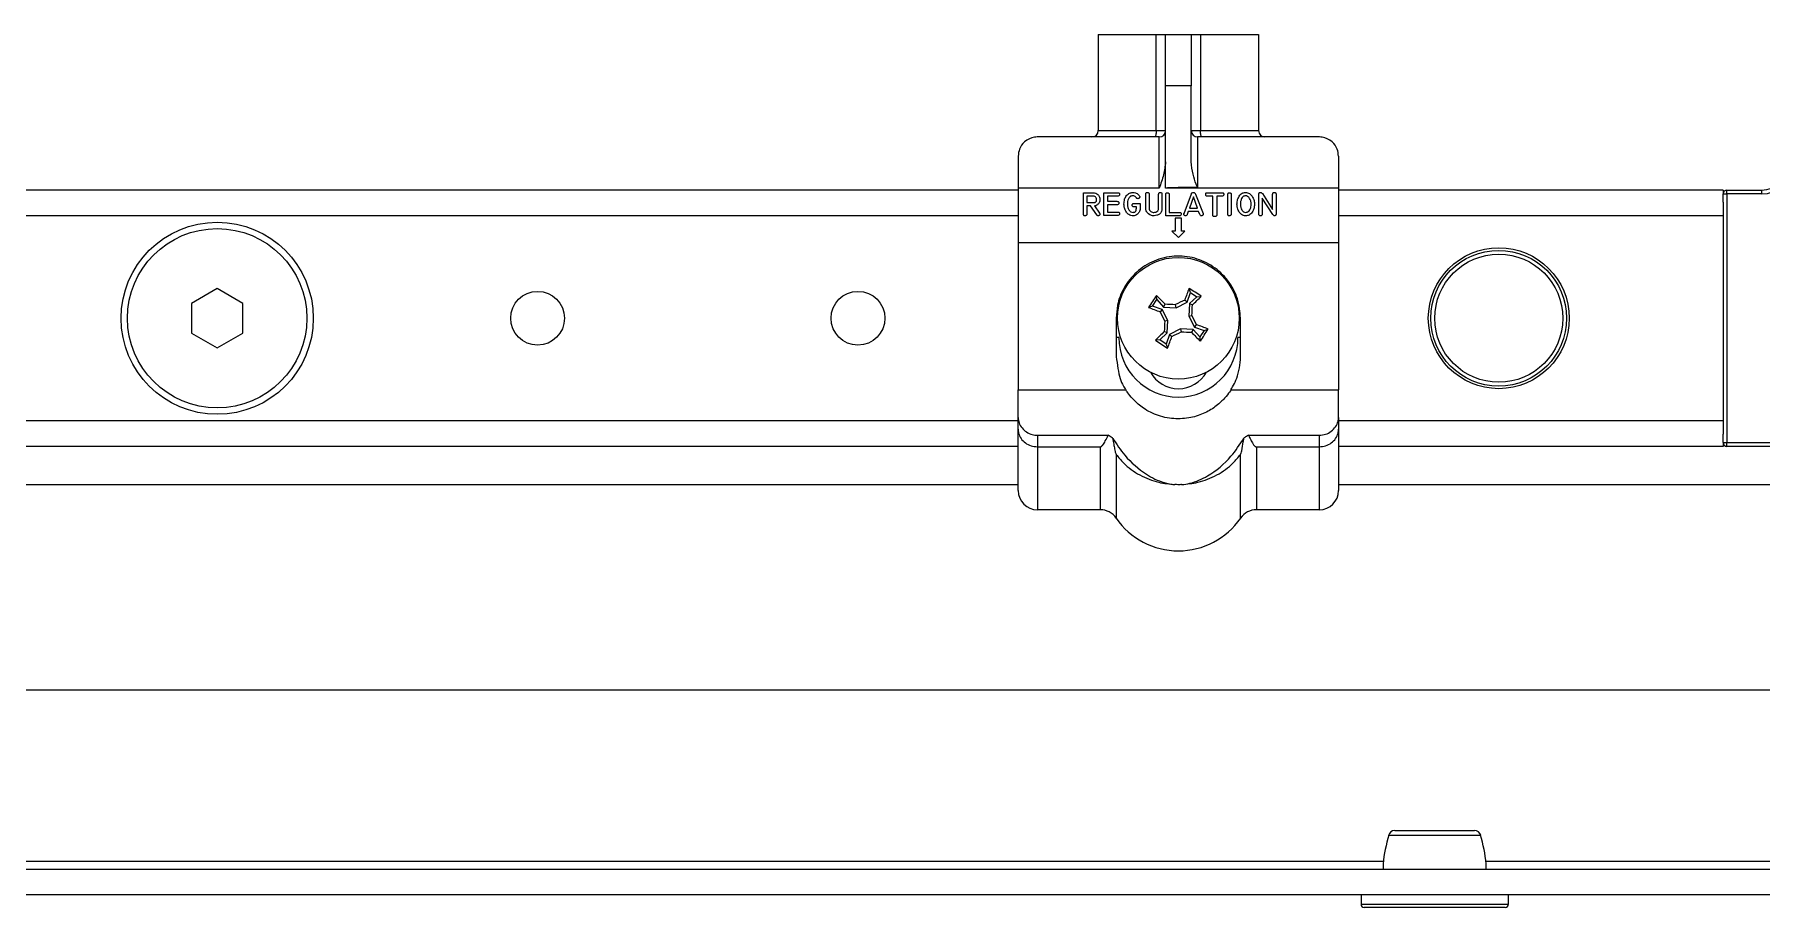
# Model space of a CAD drawing. Header units: millimetres. Extents: x -145 to 1282, y -1011 to 1043.
# Drawn here: x 939.1 to 1073.9, y -879.9 to -811.7 of the extents above; entities that cross this region are included whole.
import ezdxf

# ---------------------------------------------------------------- set-up
doc = ezdxf.new("R2010")
doc.units = ezdxf.units.MM

msp = doc.modelspace()

# ---------------------------------------------------------------- linework, layer by layer
at = {"color": 7, "linetype": 'Continuous', "lineweight": 25}
for p, q in [((1022.12, -811.7), (1022.12, -819.2)), ((1022.12, -811.7), (1026.64, -811.7)), ((1026.64, -811.7), (1027.37, -811.7)), ((1027.37, -811.7), (1029.37, -811.7)), ((1027.37, -815.7), (1027.37, -811.7)), ((1029.37, -811.7), (1029.37, -815.7)), ((1029.37, -811.7), (1030.09, -811.7)), ((1030.09, -811.7), (1034.62, -811.7)), ((1034.62, -811.7), (1034.62, -819.2)), ((1027.37, -821.64), (1027.37, -815.7)), ((1029.37, -821.64), (1029.37, -815.7)), ((1026.87, -819.7), (1017.37, -819.7)), ((1039.37, -819.7), (1029.87, -819.7)), ((1015.87, -821.2), (1015.87, -823.7)), ((1040.87, -821.2), (1040.87, -823.7)), ((1015.87, -823.85), (835.87, -823.85)), ((1015.87, -823.7), (1015.87, -827.95)), ((1020.96, -824.05), (1021.71, -824.05)), ((1020.96, -825.72), (1020.96, -824.05)), ((1021.72, -824.32), (1021.22, -824.32)), ((1021.22, -824.32), (1021.22, -824.82)), ((1022.56, -825.83), (1022.56, -824.05)), ((1022.56, -824.05), (1023.63, -824.05)), ((1023.63, -824.32), (1022.83, -824.32)), ((1022.83, -824.32), (1022.83, -824.72)), ((1025.82, -825.24), (1025.82, -824.16)), ((1026.09, -824.16), (1026.09, -825.24)), ((1026.83, -825.22), (1026.83, -824.16)), ((1027.09, -824.16), (1027.09, -825.23)), ((1027.38, -825.85), (1027.38, -824.19)), ((1027.65, -824.19), (1027.65, -825.59)), ((1028.81, -825.67), (1029.38, -824.14)), ((1029.54, -824.38), (1029.23, -825.25)), ((1029.86, -825.25), (1029.54, -824.38)), ((1029.7, -824.16), (1030.3, -825.68)), ((1030.63, -824.05), (1031.75, -824.05)), ((1031.05, -824.32), (1030.63, -824.32)), ((1031.05, -825.78), (1031.05, -824.32)), ((1031.75, -824.32), (1031.36, -824.32)), ((1031.36, -824.32), (1031.36, -825.78)), ((1032.22, -825.72), (1032.22, -824.18)), ((1032.49, -824.18), (1032.49, -825.72)), ((1034.65, -825.72), (1034.65, -824.16)), ((1035.75, -825.74), (1034.91, -824.48)), ((1034.91, -824.48), (1034.91, -825.71)), ((1034.92, -824.11), (1035.72, -825.35)), ((1035.72, -825.35), (1035.72, -824.16)), ((1035.99, -824.16), (1035.99, -825.72)), ((1040.87, -823.7), (1040.87, -827.95)), ((1070.87, -823.85), (1040.87, -823.85)), ((1070.87, -823.85), (1070.87, -824.15)), ((1070.87, -824.8), (1070.87, -824.15)), ((1071.17, -823.85), (1073.87, -823.85)), ((1021.22, -824.82), (1021.81, -824.82)), ((1021.51, -825.08), (1021.22, -825.08)), ((1021.22, -825.08), (1021.22, -825.72)), ((1022, -825.79), (1021.51, -825.08)), ((1021.82, -825.08), (1022.22, -825.65)), ((1023.63, -825.83), (1022.56, -825.83)), ((1022.83, -824.72), (1023.57, -824.72)), ((1023.57, -824.99), (1022.83, -824.99)), ((1022.83, -824.99), (1022.83, -825.56)), ((1022.83, -825.56), (1023.63, -825.56)), ((1024.9, -824.89), (1025.39, -824.89)), ((1025.1, -825.16), (1024.9, -825.16)), ((1025.39, -824.89), (1025.39, -825.19)), ((1028.45, -825.85), (1027.38, -825.85)), ((1027.65, -825.59), (1028.44, -825.59)), ((1029.14, -825.51), (1029.05, -825.76)), ((1029.95, -825.51), (1029.14, -825.51)), ((1029.23, -825.25), (1029.86, -825.25)), ((1030.05, -825.76), (1029.95, -825.51)), ((1070.87, -824.8), (1070.87, -825.85)), ((1070.87, -825.85), (1070.87, -841.85)), ((1027.87, -827.05), (1028.37, -827.55)), ((1028.12, -827.05), (1027.87, -827.05)), ((1028.62, -826.05), (1028.12, -826.05)), ((1028.12, -826.05), (1028.12, -827.05)), ((1028.37, -827.55), (1028.87, -827.05)), ((1028.62, -827.05), (1028.62, -826.05)), ((1028.87, -827.05), (1028.62, -827.05)), ((1015.87, -827.95), (1015.87, -839.45)), ((1040.87, -827.95), (1040.87, -839.45)), ((953.37, -831.54), (951.37, -832.7)), ((951.37, -832.7), (951.37, -835.01)), ((955.37, -832.7), (953.37, -831.54)), ((955.37, -835.01), (955.37, -832.7)), ((1026.35, -832.9), (1026.68, -832.39)), ((1026.68, -832.39), (1026.65, -832.07)), ((1026.68, -832.39), (1027.22, -832.98)), ((1028.19, -833.03), (1029.06, -832.59)), ((1029.06, -832.59), (1028.87, -832.43)), ((1029.06, -832.59), (1029.32, -831.83)), ((1029.24, -832.71), (1029.19, -833.68)), ((1029.32, -831.83), (1029.21, -831.53)), ((1029.82, -832.17), (1029.24, -832.71)), ((1029.24, -832.71), (1029.46, -832.81)), ((1029.32, -831.83), (1029.82, -832.17)), ((1029.82, -832.17), (1030.15, -832.14)), ((1023.52, -833.85), (1023.52, -836.85)), ((1026.35, -832.9), (1026.04, -833)), ((1027.1, -833.16), (1026.35, -832.9)), ((1027.1, -833.16), (1026.94, -833.34)), ((1027.54, -834.02), (1027.1, -833.16)), ((1027.22, -832.98), (1027.33, -832.75)), ((1027.22, -832.98), (1028.19, -833.03)), ((1027.54, -834.02), (1027.31, -834.07)), ((1027.49, -834.99), (1027.54, -834.02)), ((1028.19, -833.03), (1028.14, -832.79)), ((1029.19, -833.68), (1029.42, -833.63)), ((1029.19, -833.68), (1029.63, -834.54)), ((1033.22, -836.85), (1033.22, -833.85)), ((951.37, -835.01), (953.37, -836.16)), ((953.37, -836.16), (955.37, -835.01)), ((1023.72, -835.35), (1023.52, -835.35)), ((1026.91, -835.54), (1027.49, -834.99)), ((1027.49, -834.99), (1027.27, -834.89)), ((1027.67, -835.11), (1027.41, -835.87)), ((1028.54, -834.67), (1027.67, -835.11)), ((1027.67, -835.11), (1027.86, -835.27)), ((1028.54, -834.67), (1028.59, -834.91)), ((1029.51, -834.72), (1028.54, -834.67)), ((1029.51, -834.72), (1029.4, -834.95)), ((1030.05, -835.31), (1029.51, -834.72)), ((1029.63, -834.54), (1029.79, -834.36)), ((1029.63, -834.54), (1030.38, -834.8)), ((1030.38, -834.8), (1030.05, -835.31)), ((1030.05, -835.31), (1030.08, -835.63)), ((1030.38, -834.8), (1030.69, -834.7)), ((1033.22, -835.35), (1033.02, -835.35)), ((1026.91, -835.54), (1026.58, -835.56)), ((1027.41, -835.87), (1026.91, -835.54)), ((1027.41, -835.87), (1027.52, -836.17)), ((1015.87, -841.6), (1015.87, -839.45)), ((1015.87, -839.45), (1024.27, -839.45)), ((1032.46, -839.45), (1040.87, -839.45)), ((1040.87, -841.6), (1040.87, -839.45)), ((1015.87, -842.51), (1015.87, -841.6)), ((1040.87, -841.6), (1040.87, -842.51)), ((1070.87, -841.85), (1070.87, -842.9)), ((1015.87, -847.3), (1015.87, -842.51)), ((1017.37, -842.99), (1022.88, -842.99)), ((1033.85, -842.99), (1039.37, -842.99)), ((1040.87, -842.51), (1040.87, -847.3)), ((1070.87, -843.55), (1070.87, -842.9)), ((1015.87, -843.85), (835.87, -843.85)), ((1017.37, -843.88), (1022.28, -843.88)), ((1034.46, -843.88), (1039.37, -843.88)), ((1070.87, -843.85), (1040.87, -843.85)), ((1070.87, -843.55), (1070.87, -843.85)), ((1095.57, -843.85), (1071.17, -843.85)), ((1015.87, -846.85), (809.37, -846.85)), ((1097.37, -846.85), (1040.87, -846.85)), ((1022.28, -848.8), (1017.37, -848.8)), ((1039.37, -848.8), (1034.46, -848.8)), ((809.37, -862.85), (1097.37, -862.85)), ((758.67, -876.85), (1148.07, -876.85)), ((758.67, -878.85), (1148.07, -878.85)), ((1042.62, -878.85), (1042.62, -879.6)), ((1053.87, -879.85), (1042.87, -879.85)), ((1054.12, -879.6), (1054.12, -878.85))]:
    msp.add_line(p, q, dxfattribs=at)
at = {"color": 8, "linetype": 'Continuous', "lineweight": 18}
for p, q in [((1026.64, -819.2), (1026.64, -811.7)), ((1030.09, -811.7), (1030.09, -819.2)), ((1029.37, -815.7), (1027.37, -815.7)), ((1022.12, -819.2), (1026.64, -819.2)), ((1026.64, -819.2), (1027.37, -819.2)), ((1029.37, -819.2), (1030.09, -819.2)), ((1030.09, -819.2), (1034.62, -819.2)), ((1026.87, -823.7), (1026.87, -819.7)), ((1029.87, -819.7), (1029.87, -823.63)), ((1027.37, -823.7), (1027.37, -821.64)), ((1026.87, -823.7), (1015.87, -823.7)), ((1040.87, -823.7), (1027.37, -823.7)), ((1070.87, -824.15), (1071.17, -824.15)), ((1071.17, -824.15), (1071.17, -823.85)), ((1073.87, -824.15), (1071.17, -824.15)), ((1071.17, -824.15), (1071.17, -843.55)), ((1073.87, -823.85), (1073.87, -824.15)), ((1015.87, -825.85), (835.87, -825.85)), ((1070.87, -825.85), (1040.87, -825.85)), ((1040.87, -827.95), (1015.87, -827.95)), ((1015.87, -841.85), (835.87, -841.85)), ((1070.87, -841.85), (1040.87, -841.85)), ((1017.37, -842.99), (1017.37, -843.88)), ((1039.37, -843.88), (1039.37, -842.99)), ((1017.37, -843.88), (1017.37, -848.8)), ((1022.28, -848.8), (1022.28, -843.88)), ((1023.51, -844.48), (1023.51, -849.45)), ((1033.22, -849.45), (1033.22, -844.48)), ((1034.46, -843.88), (1034.46, -848.8)), ((1039.37, -848.8), (1039.37, -843.88)), ((1070.87, -843.55), (1071.17, -843.55)), ((1071.17, -843.55), (1095.57, -843.55)), ((1071.17, -843.85), (1071.17, -843.55)), ((1044.39, -876.25), (862.34, -876.25)), ((1147.77, -876.25), (1052.34, -876.25)), ((1042.62, -879.6), (1054.12, -879.6))]:
    msp.add_line(p, q, dxfattribs=at)
at = {"color": 8, "linetype": 'Continuous', "lineweight": 18, "flags": 128}
for points in [[(1026.64, -819.2), (1026.64, -819.3), (1026.63, -819.39), (1026.62, -819.48), (1026.6, -819.55), (1026.58, -819.62), (1026.56, -819.66), (1026.53, -819.69), (1026.5, -819.7)], [(1030.23, -819.7), (1030.2, -819.69), (1030.17, -819.66), (1030.15, -819.62), (1030.13, -819.55), (1030.11, -819.48), (1030.1, -819.39), (1030.09, -819.3), (1030.09, -819.2)]]:
    msp.add_lwpolyline(points, dxfattribs=at)
at = {"color": 7, "linetype": 'Continuous', "lineweight": 25}
for centre, radius in [((953.37, -833.85), 7.5), ((953.37, -833.85), 7), ((1053.37, -833.85), 5.5), ((1028.37, -833.85), 4.75), ((1053.37, -833.85), 5), ((978.37, -833.85), 2.1), ((1003.37, -833.85), 2.1)]:
    msp.add_circle(centre, radius, dxfattribs=at)
at = {"color": 8, "linetype": 'Continuous', "lineweight": 18}
msp.add_circle((1053.36, -833.85), 5.3, dxfattribs=at)
at = {"color": 7, "linetype": 'Continuous', "lineweight": 25}
for centre, radius, start, end in [((1021.62, -819.2), 0.5, 270, 0), ((1026.87, -819.2), 0.5, 270, 0), ((1029.87, -819.2), 0.5, 180, 270), ((1035.12, -819.2), 0.5, 180, 270), ((1073.87, -821.85), 2, 270, 0), ((1071.17, -824.15), 0.3, 90, 180), ((1089.09, -873.4), 74.88, 146.4919, 147.3486), ((977.69, -880.75), 69.05, 44.0348, 44.8347), ((1062.13, -900.33), 75.61, 116.0937, 116.7115), ((1093.67, -856.26), 69.05, 159.0058, 159.8057), ((988.81, -894.57), 74.88, 56.4919, 57.3486), ((981.47, -783.17), 69.05, 314.0348, 314.8347), ((1050.78, -768.54), 69.05, 249.0058, 249.8057), ((1094.85, -800.09), 75.61, 206.0937, 206.7115), ((1102.82, -837.86), 75.61, 177.129, 177.7468), ((1024.35, -908.31), 75.61, 87.129, 87.7468), ((953.91, -829.84), 75.61, 357.129, 357.7468), ((961.88, -867.61), 75.61, 26.0937, 26.7115), ((1028.37, -835.35), 4.65, 180, 0), ((1075.26, -884.53), 69.05, 134.0348, 134.8347), ((963.06, -811.44), 69.05, 339.0058, 339.8057), ((994.6, -767.37), 75.61, 296.0937, 296.7115), ((1032.38, -759.39), 75.61, 267.129, 267.7468), ((1079.04, -786.95), 69.05, 224.0348, 224.8347), ((1005.95, -899.16), 69.05, 69.0058, 69.8057), ((967.65, -794.3), 74.88, 326.4919, 327.3486), ((1067.92, -773.13), 74.88, 236.4919, 237.3486), ((1028.37, -836.85), 2.5, 209.1764, 330.8236), ((1071.17, -843.55), 0.3, 180, 270), ((1017.37, -847.3), 1.5, 180, 270), ((1039.37, -847.3), 1.5, 270, 0), ((1022.28, -850.3), 1.5, 34.5604, 90), ((1034.46, -850.3), 1.5, 90, 145.4396), ((1028.37, -846.11), 5.9, 214.5604, 325.4396), ((1045.25, -874.35), 0.5, 89.9982, 165.4001), ((1051.48, -874.35), 0.5, 15.316, 90.0228), ((1042.87, -879.6), 0.25, 180, 270), ((1053.87, -879.6), 0.25, 270, 0)]:
    msp.add_arc(centre, radius, start, end, dxfattribs=at)
at = {"color": 8, "linetype": 'Continuous', "lineweight": 18}
msp.add_arc((1073.87, -821.85), 2.3, 270, 0, dxfattribs=at)
at = {"color": 7, "linetype": 'Continuous', "lineweight": 25}
msp.add_ellipse((16456.55, -823.7), major_axis=(15429.18, 0), ratio=0.000259, start_param=3.123591, end_param=3.141593, dxfattribs=at)
for points, knots in [([(1017.37, -819.7), (1017.36, -819.7), (1017.29, -819.7), (1016.94, -819.73), (1016.41, -819.96), (1015.95, -820.54), (1015.89, -821.01), (1015.87, -821.2)], [0, 0, 0, 0, 0.003231, 0.101221, 0.514725, 0.80586, 1, 1, 1, 1]), ([(1040.87, -821.2), (1040.84, -821.01), (1040.78, -820.54), (1040.32, -819.96), (1039.79, -819.73), (1039.44, -819.7), (1039.37, -819.7), (1039.37, -819.7)], [0, 0, 0, 0, 0.19414, 0.485275, 0.898779, 0.996769, 1, 1, 1, 1]), ([(1027.37, -821.64), (1027.33, -821.98), (1027.25, -822.68), (1026.99, -823.35), (1026.87, -823.7), (1026.87, -823.7)], [0, 0, 0, 0, 0.475461, 0.994056, 1, 1, 1, 1]), ([(1029.87, -823.63), (1029.86, -823.63), (1029.86, -823.63), (1029.86, -823.62), (1029.84, -823.61), (1029.81, -823.52), (1029.69, -823.19), (1029.47, -822.56), (1029.4, -821.96), (1029.37, -821.64)], [0, 0, 0, 0, 0.00167, 0.003889, 0.009531, 0.034361, 0.132751, 0.526214, 1, 1, 1, 1]), ([(1021.71, -824.05), (1021.79, -824.06), (1021.93, -824.07), (1022.04, -824.15), (1022.09, -824.19)], [0, 0, 0, 0, 0.559747, 1, 1, 1, 1]), ([(1021.91, -824.38), (1021.88, -824.36), (1021.82, -824.32), (1021.75, -824.32), (1021.72, -824.32)], [0, 0, 0, 0, 0.559136, 1, 1, 1, 1]), ([(1021.99, -824.58), (1021.99, -824.54), (1021.98, -824.46), (1021.93, -824.41), (1021.91, -824.38)], [0, 0, 0, 0, 0.559692, 1, 1, 1, 1]), ([(1021.91, -824.77), (1021.93, -824.76), (1021.96, -824.73), (1021.98, -824.66), (1021.99, -824.61), (1021.99, -824.58)], [0, 0, 0, 0, 0.279917, 0.56006, 1, 1, 1, 1]), ([(1022.25, -824.58), (1022.24, -824.67), (1022.23, -824.83), (1022.11, -824.94), (1022.05, -824.99)], [0, 0, 0, 0, 0.5594568, 1, 1, 1, 1]), ([(1022.09, -824.19), (1022.14, -824.25), (1022.24, -824.37), (1022.25, -824.51), (1022.25, -824.58)], [0, 0, 0, 0, 0.5589475, 1, 1, 1, 1]), ([(1023.63, -824.05), (1023.65, -824.05), (1023.69, -824.06), (1023.75, -824.08), (1023.78, -824.13), (1023.78, -824.17), (1023.78, -824.18)], [0, 0, 0, 0, 0.2808719, 0.5597012, 0.7793822, 1, 1, 1, 1]), ([(1023.78, -824.18), (1023.78, -824.21), (1023.77, -824.25), (1023.72, -824.31), (1023.66, -824.31), (1023.63, -824.32)], [0, 0, 0, 0, 0.281053, 0.559663, 1, 1, 1, 1]), ([(1024.12, -824.95), (1024.13, -824.82), (1024.14, -824.58), (1024.26, -824.37), (1024.32, -824.28)], [0, 0, 0, 0, 0.56034, 1, 1, 1, 1]), ([(1024.32, -824.28), (1024.4, -824.2), (1024.53, -824.06), (1024.72, -824.04), (1024.81, -824.03)], [0, 0, 0, 0, 0.559217, 1, 1, 1, 1]), ([(1024.8, -824.29), (1024.76, -824.3), (1024.69, -824.3), (1024.57, -824.38), (1024.41, -824.59), (1024.4, -824.81), (1024.39, -824.95)], [0, 0, 0, 0, 0.125332, 0.250695, 0.500738, 1, 1, 1, 1]), ([(1024.99, -824.34), (1024.96, -824.32), (1024.9, -824.29), (1024.83, -824.29), (1024.8, -824.29)], [0, 0, 0, 0, 0.558634, 1, 1, 1, 1]), ([(1024.81, -824.03), (1024.88, -824.03), (1025, -824.03), (1025.11, -824.09), (1025.16, -824.12)], [0, 0, 0, 0, 0.560514, 1, 1, 1, 1]), ([(1025.09, -824.45), (1025.08, -824.43), (1025.05, -824.39), (1025.01, -824.35), (1024.99, -824.34)], [0, 0, 0, 0, 0.560467, 1, 1, 1, 1]), ([(1025.2, -824.52), (1025.18, -824.51), (1025.13, -824.5), (1025.11, -824.47), (1025.09, -824.45)], [0, 0, 0, 0, 0.558039, 1, 1, 1, 1]), ([(1025.16, -824.12), (1025.2, -824.15), (1025.26, -824.2), (1025.31, -824.28), (1025.33, -824.31)], [0, 0, 0, 0, 0.559542, 1, 1, 1, 1]), ([(1025.36, -824.39), (1025.35, -824.41), (1025.34, -824.45), (1025.3, -824.49), (1025.25, -824.51), (1025.22, -824.51), (1025.2, -824.52)], [0, 0, 0, 0, 0.277709, 0.558209, 0.77892, 1, 1, 1, 1]), ([(1025.33, -824.31), (1025.34, -824.32), (1025.35, -824.35), (1025.36, -824.38), (1025.36, -824.39)], [0, 0, 0, 0, 0.560691, 1, 1, 1, 1]), ([(1025.82, -824.16), (1025.83, -824.14), (1025.83, -824.11), (1025.85, -824.06), (1025.9, -824.03), (1025.93, -824.03), (1025.94, -824.03)], [0, 0, 0, 0, 0.280849, 0.55949, 0.779158, 1, 1, 1, 1]), ([(1025.94, -824.03), (1025.97, -824.03), (1026.01, -824.03), (1026.06, -824.06), (1026.09, -824.11), (1026.09, -824.15), (1026.09, -824.16)], [0, 0, 0, 0, 0.28091, 0.559174, 0.779166, 1, 1, 1, 1]), ([(1026.83, -824.16), (1026.83, -824.14), (1026.83, -824.1), (1026.86, -824.05), (1026.91, -824.03), (1026.94, -824.03), (1026.95, -824.03)], [0, 0, 0, 0, 0.2809, 0.559498, 0.779148, 1, 1, 1, 1]), ([(1026.95, -824.03), (1026.97, -824.03), (1027.01, -824.03), (1027.07, -824.06), (1027.09, -824.11), (1027.09, -824.15), (1027.09, -824.16)], [0, 0, 0, 0, 0.2808885, 0.5590229, 0.7791551, 1, 1, 1, 1]), ([(1027.38, -824.19), (1027.38, -824.17), (1027.38, -824.13), (1027.41, -824.08), (1027.46, -824.05), (1027.49, -824.05), (1027.5, -824.05)], [0, 0, 0, 0, 0.280912, 0.559405, 0.779108, 1, 1, 1, 1]), ([(1027.5, -824.05), (1027.52, -824.05), (1027.57, -824.06), (1027.62, -824.09), (1027.64, -824.14), (1027.65, -824.17), (1027.65, -824.19)], [0, 0, 0, 0, 0.280813, 0.559099, 0.77917, 1, 1, 1, 1]), ([(1029.38, -824.14), (1029.39, -824.12), (1029.4, -824.09), (1029.45, -824.04), (1029.5, -824.03), (1029.53, -824.03)], [0, 0, 0, 0, 0.281465, 0.561772, 1, 1, 1, 1]), ([(1029.53, -824.03), (1029.55, -824.03), (1029.59, -824.03), (1029.67, -824.07), (1029.69, -824.13), (1029.7, -824.16)], [0, 0, 0, 0, 0.2812256, 0.5615217, 1, 1, 1, 1]), ([(1030.5, -824.18), (1030.5, -824.16), (1030.5, -824.12), (1030.54, -824.07), (1030.59, -824.05), (1030.62, -824.05), (1030.63, -824.05)], [0, 0, 0, 0, 0.2807125, 0.5587014, 0.7790455, 1, 1, 1, 1]), ([(1030.63, -824.32), (1030.61, -824.32), (1030.57, -824.31), (1030.52, -824.28), (1030.5, -824.23), (1030.5, -824.2), (1030.5, -824.18)], [0, 0, 0, 0, 0.28076, 0.558821, 0.778915, 1, 1, 1, 1]), ([(1031.75, -824.05), (1031.77, -824.05), (1031.82, -824.06), (1031.88, -824.08), (1031.91, -824.13), (1031.91, -824.17), (1031.91, -824.18)], [0, 0, 0, 0, 0.280951, 0.559967, 0.779431, 1, 1, 1, 1]), ([(1031.91, -824.18), (1031.91, -824.21), (1031.91, -824.25), (1031.85, -824.31), (1031.79, -824.31), (1031.75, -824.32)], [0, 0, 0, 0, 0.281019, 0.559679, 1, 1, 1, 1]), ([(1032.22, -824.18), (1032.23, -824.16), (1032.23, -824.13), (1032.25, -824.08), (1032.3, -824.05), (1032.33, -824.05), (1032.34, -824.05)], [0, 0, 0, 0, 0.280828, 0.559417, 0.779393, 1, 1, 1, 1]), ([(1032.34, -824.05), (1032.37, -824.05), (1032.41, -824.06), (1032.46, -824.09), (1032.49, -824.13), (1032.49, -824.17), (1032.49, -824.18)], [0, 0, 0, 0, 0.2807653, 0.5591779, 0.7791749, 1, 1, 1, 1]), ([(1032.94, -824.95), (1032.95, -824.82), (1032.96, -824.6), (1033.07, -824.41), (1033.11, -824.32)], [0, 0, 0, 0, 0.559914, 1, 1, 1, 1]), ([(1033.11, -824.32), (1033.18, -824.23), (1033.3, -824.07), (1033.5, -824.04), (1033.59, -824.03)], [0, 0, 0, 0, 0.560137, 1, 1, 1, 1]), ([(1033.3, -824.5), (1033.27, -824.58), (1033.21, -824.72), (1033.21, -824.88), (1033.21, -824.95)], [0, 0, 0, 0, 0.5590754, 1, 1, 1, 1]), ([(1033.59, -824.29), (1033.56, -824.3), (1033.49, -824.3), (1033.38, -824.37), (1033.33, -824.45), (1033.3, -824.5)], [0, 0, 0, 0, 0.279832, 0.559843, 1, 1, 1, 1]), ([(1033.59, -824.03), (1033.65, -824.03), (1033.77, -824.04), (1033.97, -824.13), (1034.06, -824.25), (1034.12, -824.32)], [0, 0, 0, 0, 0.280496, 0.560765, 1, 1, 1, 1]), ([(1033.93, -824.5), (1033.88, -824.43), (1033.8, -824.32), (1033.65, -824.3), (1033.59, -824.29)], [0, 0, 0, 0, 0.5595959, 1, 1, 1, 1]), ([(1034.05, -824.95), (1034.04, -824.86), (1034.03, -824.7), (1033.96, -824.56), (1033.93, -824.5)], [0, 0, 0, 0, 0.5600457, 1, 1, 1, 1]), ([(1034.12, -824.32), (1034.18, -824.43), (1034.29, -824.63), (1034.3, -824.85), (1034.31, -824.95)], [0, 0, 0, 0, 0.559312, 1, 1, 1, 1]), ([(1034.65, -824.16), (1034.65, -824.14), (1034.65, -824.1), (1034.68, -824.05), (1034.72, -824.03), (1034.75, -824.03), (1034.76, -824.03)], [0, 0, 0, 0, 0.280941, 0.559114, 0.779089, 1, 1, 1, 1]), ([(1034.76, -824.03), (1034.78, -824.03), (1034.81, -824.03), (1034.87, -824.06), (1034.9, -824.09), (1034.92, -824.11)], [0, 0, 0, 0, 0.280638, 0.560877, 1, 1, 1, 1]), ([(1035.72, -824.16), (1035.73, -824.14), (1035.73, -824.11), (1035.75, -824.06), (1035.8, -824.03), (1035.83, -824.03), (1035.84, -824.03)], [0, 0, 0, 0, 0.280888, 0.559482, 0.77927, 1, 1, 1, 1]), ([(1035.84, -824.03), (1035.87, -824.03), (1035.91, -824.03), (1035.96, -824.06), (1035.99, -824.11), (1035.99, -824.15), (1035.99, -824.16)], [0, 0, 0, 0, 0.280836, 0.55925, 0.779182, 1, 1, 1, 1]), ([(1021.08, -825.85), (1021.06, -825.85), (1021.02, -825.85), (1020.98, -825.81), (1020.96, -825.76), (1020.96, -825.73), (1020.96, -825.72)], [0, 0, 0, 0, 0.2804367, 0.5582807, 0.7788987, 1, 1, 1, 1]), ([(1021.22, -825.72), (1021.22, -825.74), (1021.22, -825.78), (1021.18, -825.83), (1021.13, -825.85), (1021.09, -825.85), (1021.08, -825.85)], [0, 0, 0, 0, 0.2804979, 0.5583245, 0.7788676, 1, 1, 1, 1]), ([(1021.81, -824.82), (1021.83, -824.82), (1021.87, -824.81), (1021.9, -824.78), (1021.91, -824.77)], [0, 0, 0, 0, 0.5581742, 1, 1, 1, 1]), ([(1022.05, -824.99), (1022.01, -825.02), (1021.94, -825.07), (1021.85, -825.08), (1021.82, -825.08)], [0, 0, 0, 0, 0.56031, 1, 1, 1, 1]), ([(1022.1, -825.85), (1022.09, -825.85), (1022.07, -825.85), (1022.03, -825.83), (1022.01, -825.81), (1022, -825.79)], [0, 0, 0, 0, 0.28022, 0.561305, 1, 1, 1, 1]), ([(1022.25, -825.72), (1022.25, -825.74), (1022.24, -825.78), (1022.2, -825.82), (1022.15, -825.85), (1022.12, -825.85), (1022.1, -825.85)], [0, 0, 0, 0, 0.278138, 0.558544, 0.779161, 1, 1, 1, 1]), ([(1022.22, -825.65), (1022.23, -825.66), (1022.25, -825.68), (1022.25, -825.71), (1022.25, -825.72)], [0, 0, 0, 0, 0.561079, 1, 1, 1, 1]), ([(1023.57, -824.72), (1023.6, -824.72), (1023.64, -824.73), (1023.7, -824.75), (1023.73, -824.8), (1023.73, -824.84), (1023.73, -824.86)], [0, 0, 0, 0, 0.280945, 0.559897, 0.779525, 1, 1, 1, 1]), ([(1023.73, -824.86), (1023.73, -824.88), (1023.72, -824.92), (1023.67, -824.98), (1023.61, -824.99), (1023.57, -824.99)], [0, 0, 0, 0, 0.281099, 0.559768, 1, 1, 1, 1]), ([(1023.63, -825.56), (1023.65, -825.56), (1023.69, -825.57), (1023.75, -825.59), (1023.78, -825.64), (1023.78, -825.68), (1023.78, -825.69)], [0, 0, 0, 0, 0.280912, 0.559714, 0.779499, 1, 1, 1, 1]), ([(1023.78, -825.69), (1023.78, -825.72), (1023.78, -825.76), (1023.72, -825.82), (1023.66, -825.82), (1023.63, -825.83)], [0, 0, 0, 0, 0.2812138, 0.5599009, 1, 1, 1, 1]), ([(1024.31, -825.56), (1024.25, -825.45), (1024.14, -825.27), (1024.13, -825.05), (1024.12, -824.95)], [0, 0, 0, 0, 0.559347, 1, 1, 1, 1]), ([(1024.84, -825.85), (1024.78, -825.85), (1024.66, -825.84), (1024.47, -825.75), (1024.37, -825.63), (1024.31, -825.56)], [0, 0, 0, 0, 0.280314, 0.560507, 1, 1, 1, 1]), ([(1024.39, -824.95), (1024.39, -825.04), (1024.4, -825.19), (1024.47, -825.32), (1024.5, -825.38)], [0, 0, 0, 0, 0.5599802, 1, 1, 1, 1]), ([(1024.5, -825.38), (1024.55, -825.44), (1024.64, -825.55), (1024.77, -825.58), (1024.83, -825.59)], [0, 0, 0, 0, 0.560858, 1, 1, 1, 1]), ([(1024.77, -825.02), (1024.77, -825), (1024.77, -824.96), (1024.8, -824.91), (1024.85, -824.89), (1024.88, -824.89), (1024.9, -824.89)], [0, 0, 0, 0, 0.280637, 0.55889, 0.779144, 1, 1, 1, 1]), ([(1024.9, -825.16), (1024.88, -825.15), (1024.84, -825.15), (1024.79, -825.12), (1024.77, -825.07), (1024.77, -825.04), (1024.77, -825.02)], [0, 0, 0, 0, 0.280664, 0.558735, 0.779002, 1, 1, 1, 1]), ([(1024.83, -825.59), (1024.86, -825.58), (1024.92, -825.58), (1025.02, -825.53), (1025.05, -825.46), (1025.07, -825.42)], [0, 0, 0, 0, 0.281265, 0.561609, 1, 1, 1, 1]), ([(1025.18, -825.73), (1025.13, -825.77), (1025.02, -825.84), (1024.9, -825.85), (1024.84, -825.85)], [0, 0, 0, 0, 0.558998, 1, 1, 1, 1]), ([(1025.07, -825.42), (1025.08, -825.37), (1025.1, -825.28), (1025.1, -825.19), (1025.1, -825.16)], [0, 0, 0, 0, 0.559597, 1, 1, 1, 1]), ([(1025.39, -825.19), (1025.39, -825.3), (1025.37, -825.51), (1025.24, -825.66), (1025.18, -825.73)], [0, 0, 0, 0, 0.560493, 1, 1, 1, 1]), ([(1026.04, -825.71), (1025.97, -825.64), (1025.84, -825.51), (1025.83, -825.32), (1025.82, -825.24)], [0, 0, 0, 0, 0.558332, 1, 1, 1, 1]), ([(1026.48, -825.85), (1026.39, -825.85), (1026.23, -825.84), (1026.1, -825.75), (1026.04, -825.71)], [0, 0, 0, 0, 0.5592502, 1, 1, 1, 1]), ([(1026.09, -825.24), (1026.09, -825.3), (1026.1, -825.4), (1026.17, -825.48), (1026.21, -825.51)], [0, 0, 0, 0, 0.560313, 1, 1, 1, 1]), ([(1026.21, -825.51), (1026.25, -825.54), (1026.33, -825.59), (1026.42, -825.59), (1026.46, -825.59)], [0, 0, 0, 0, 0.559441, 1, 1, 1, 1]), ([(1026.46, -825.59), (1026.52, -825.58), (1026.62, -825.57), (1026.76, -825.48), (1026.82, -825.35), (1026.83, -825.27), (1026.83, -825.22)], [0, 0, 0, 0, 0.280935, 0.559487, 0.779245, 1, 1, 1, 1]), ([(1027.09, -825.23), (1027.09, -825.32), (1027.08, -825.5), (1026.92, -825.72), (1026.7, -825.82), (1026.55, -825.84), (1026.48, -825.85)], [0, 0, 0, 0, 0.280416, 0.558636, 0.778958, 1, 1, 1, 1]), ([(1028.44, -825.59), (1028.47, -825.59), (1028.51, -825.59), (1028.57, -825.62), (1028.59, -825.67), (1028.6, -825.7), (1028.6, -825.72)], [0, 0, 0, 0, 0.2808549, 0.5597179, 0.7795181, 1, 1, 1, 1]), ([(1028.6, -825.72), (1028.6, -825.74), (1028.59, -825.78), (1028.54, -825.84), (1028.48, -825.85), (1028.45, -825.85)], [0, 0, 0, 0, 0.281266, 0.560078, 1, 1, 1, 1]), ([(1028.8, -825.73), (1028.8, -825.72), (1028.8, -825.7), (1028.8, -825.68), (1028.81, -825.67)], [0, 0, 0, 0, 0.559504, 1, 1, 1, 1]), ([(1028.92, -825.85), (1028.9, -825.85), (1028.87, -825.84), (1028.82, -825.81), (1028.8, -825.77), (1028.8, -825.74), (1028.8, -825.73)], [0, 0, 0, 0, 0.279579, 0.559194, 0.779582, 1, 1, 1, 1]), ([(1029.05, -825.76), (1029.05, -825.78), (1029.03, -825.81), (1028.99, -825.84), (1028.95, -825.85), (1028.92, -825.85)], [0, 0, 0, 0, 0.28077, 0.560807, 1, 1, 1, 1]), ([(1030.16, -825.85), (1030.15, -825.85), (1030.12, -825.85), (1030.07, -825.81), (1030.06, -825.78), (1030.05, -825.76)], [0, 0, 0, 0, 0.280695, 0.560335, 1, 1, 1, 1]), ([(1030.31, -825.73), (1030.3, -825.75), (1030.3, -825.79), (1030.25, -825.82), (1030.21, -825.85), (1030.18, -825.85), (1030.16, -825.85)], [0, 0, 0, 0, 0.278517, 0.558613, 0.779333, 1, 1, 1, 1]), ([(1030.3, -825.68), (1030.3, -825.68), (1030.3, -825.7), (1030.31, -825.72), (1030.31, -825.73)], [0, 0, 0, 0, 0.5600811, 1, 1, 1, 1]), ([(1031.19, -825.92), (1031.17, -825.92), (1031.13, -825.92), (1031.08, -825.89), (1031.05, -825.83), (1031.05, -825.8), (1031.05, -825.78)], [0, 0, 0, 0, 0.280822, 0.559059, 0.779094, 1, 1, 1, 1]), ([(1031.36, -825.78), (1031.36, -825.81), (1031.36, -825.85), (1031.29, -825.92), (1031.23, -825.92), (1031.19, -825.92)], [0, 0, 0, 0, 0.280801, 0.559621, 1, 1, 1, 1]), ([(1032.34, -825.85), (1032.32, -825.85), (1032.29, -825.85), (1032.24, -825.81), (1032.23, -825.76), (1032.23, -825.73), (1032.22, -825.72)], [0, 0, 0, 0, 0.280437, 0.558281, 0.778899, 1, 1, 1, 1]), ([(1032.49, -825.72), (1032.49, -825.74), (1032.48, -825.78), (1032.45, -825.83), (1032.39, -825.85), (1032.36, -825.85), (1032.34, -825.85)], [0, 0, 0, 0, 0.280518, 0.5583, 0.778735, 1, 1, 1, 1]), ([(1033.12, -825.57), (1033.06, -825.46), (1032.96, -825.27), (1032.95, -825.05), (1032.94, -824.95)], [0, 0, 0, 0, 0.559149, 1, 1, 1, 1]), ([(1033.62, -825.85), (1033.56, -825.85), (1033.45, -825.84), (1033.27, -825.75), (1033.18, -825.64), (1033.12, -825.57)], [0, 0, 0, 0, 0.280367, 0.560574, 1, 1, 1, 1]), ([(1033.21, -824.95), (1033.21, -825.04), (1033.22, -825.19), (1033.28, -825.33), (1033.31, -825.39)], [0, 0, 0, 0, 0.560273, 1, 1, 1, 1]), ([(1033.31, -825.39), (1033.36, -825.45), (1033.43, -825.56), (1033.56, -825.58), (1033.62, -825.59)], [0, 0, 0, 0, 0.560567, 1, 1, 1, 1]), ([(1033.62, -825.59), (1033.66, -825.58), (1033.73, -825.58), (1033.85, -825.52), (1033.91, -825.44), (1033.94, -825.39)], [0, 0, 0, 0, 0.280435, 0.560605, 1, 1, 1, 1]), ([(1034.13, -825.57), (1034.06, -825.66), (1033.92, -825.82), (1033.71, -825.84), (1033.62, -825.85)], [0, 0, 0, 0, 0.559137, 1, 1, 1, 1]), ([(1033.94, -825.39), (1033.98, -825.31), (1034.04, -825.17), (1034.04, -825.02), (1034.05, -824.95)], [0, 0, 0, 0, 0.559133, 1, 1, 1, 1]), ([(1034.31, -824.95), (1034.3, -825.07), (1034.29, -825.29), (1034.18, -825.48), (1034.13, -825.57)], [0, 0, 0, 0, 0.5598653, 1, 1, 1, 1]), ([(1034.77, -825.85), (1034.75, -825.85), (1034.71, -825.85), (1034.65, -825.8), (1034.65, -825.75), (1034.65, -825.72)], [0, 0, 0, 0, 0.281503, 0.560294, 1, 1, 1, 1]), ([(1034.91, -825.71), (1034.91, -825.73), (1034.91, -825.78), (1034.87, -825.83), (1034.82, -825.85), (1034.78, -825.85), (1034.77, -825.85)], [0, 0, 0, 0, 0.280569, 0.558477, 0.77887, 1, 1, 1, 1]), ([(1035.87, -825.85), (1035.85, -825.85), (1035.82, -825.84), (1035.78, -825.8), (1035.76, -825.76), (1035.75, -825.74)], [0, 0, 0, 0, 0.278585, 0.558866, 1, 1, 1, 1]), ([(1035.99, -825.72), (1035.99, -825.74), (1035.99, -825.78), (1035.96, -825.82), (1035.91, -825.85), (1035.88, -825.85), (1035.87, -825.85)], [0, 0, 0, 0, 0.280953, 0.559391, 0.779073, 1, 1, 1, 1]), ([(1033.22, -833.85), (1033.17, -833.35), (1033.09, -832.34), (1032.31, -830.87), (1031.12, -829.76), (1029.66, -829.08), (1028.04, -828.92), (1026.44, -829.3), (1025.06, -830.18), (1024.07, -831.43), (1023.58, -832.72), (1023.54, -833.51), (1023.52, -833.85)], [0, 0, 0, 0, 0.108524, 0.217459, 0.318088, 0.417791, 0.519828, 0.622975, 0.725929, 0.827131, 0.926323, 1, 1, 1, 1]), ([(1023.52, -836.85), (1023.6, -837.47), (1023.77, -838.75), (1024.24, -839.39), (1024.26, -839.44), (1024.27, -839.45)], [0, 0, 0, 0, 0.417668, 0.852903, 1, 1, 1, 1]), ([(1032.46, -839.45), (1032.51, -839.37), (1032.62, -839.21), (1033.14, -838.13), (1033.2, -837.15), (1033.22, -836.85)], [0, 0, 0, 0, 0.378823, 0.812228, 1, 1, 1, 1]), ([(1032.46, -839.45), (1032.44, -839.49), (1032.4, -839.55), (1032.03, -840.06), (1031.38, -840.69), (1030.46, -841.28), (1029.31, -841.66), (1027.98, -841.75), (1026.63, -841.45), (1025.51, -840.83), (1024.78, -840.14), (1024.39, -839.64), (1024.28, -839.46), (1024.27, -839.45), (1024.27, -839.45)], [0, 0, 0, 0, 0.088505, 0.177138, 0.262858, 0.344694, 0.430485, 0.525193, 0.625645, 0.723911, 0.812494, 0.894483, 0.978997, 1, 1, 1, 1]), ([(1015.87, -841.6), (1015.88, -841.74), (1015.91, -842.02), (1016.15, -842.43), (1016.51, -842.75), (1016.93, -842.95), (1017.23, -842.98), (1017.37, -842.99)], [0, 0, 0, 0, 0.205683, 0.411346, 0.618649, 0.832339, 1, 1, 1, 1]), ([(1039.37, -842.99), (1039.53, -842.97), (1039.87, -842.94), (1040.32, -842.69), (1040.65, -842.33), (1040.84, -841.94), (1040.86, -841.7), (1040.87, -841.6)], [0, 0, 0, 0, 0.2129, 0.425707, 0.640613, 0.853382, 1, 1, 1, 1]), ([(1015.87, -842.51), (1015.87, -842.52), (1015.87, -842.62), (1015.9, -842.88), (1016.07, -843.25), (1016.41, -843.6), (1016.86, -843.84), (1017.2, -843.87), (1017.37, -843.88)], [0, 0, 0, 0, 0.017854, 0.141405, 0.356083, 0.570731, 0.785365, 1, 1, 1, 1]), ([(1022.28, -843.88), (1022.28, -843.88), (1022.3, -843.88), (1022.33, -843.87), (1022.39, -843.84), (1022.53, -843.69), (1022.69, -843.4), (1022.81, -843.13), (1022.88, -842.99)], [0, 0, 0, 0, 0.008383, 0.019125, 0.04457, 0.140638, 0.521171, 1, 1, 1, 1]), ([(1023.25, -843.22), (1023.23, -843.21), (1023.12, -843.11), (1022.99, -843.04), (1022.88, -842.99)], [0, 0, 0, 0, 0.161974, 1, 1, 1, 1]), ([(1023.25, -843.22), (1023.27, -843.38), (1023.32, -843.65), (1023.38, -844), (1023.42, -844.24), (1023.48, -844.4), (1023.51, -844.48)], [0, 0, 0, 0, 0.383006, 0.690448, 0.847653, 1, 1, 1, 1]), ([(1023.25, -843.22), (1023.55, -843.68), (1024.27, -844.78), (1025.65, -845.96), (1027.01, -846.67), (1027.81, -846.79), (1028.1, -846.84)], [0, 0, 0, 0, 0.255351, 0.615516, 0.86211, 1, 1, 1, 1]), ([(1028.62, -846.84), (1028.84, -846.81), (1029.56, -846.71), (1030.93, -846.07), (1032.39, -844.88), (1033.16, -843.71), (1033.48, -843.22)], [0, 0, 0, 0, 0.1016514, 0.3451277, 0.7290479, 1, 1, 1, 1]), ([(1033.22, -844.48), (1033.22, -844.48), (1033.23, -844.47), (1033.23, -844.46), (1033.25, -844.43), (1033.28, -844.33), (1033.35, -844.01), (1033.41, -843.64), (1033.46, -843.31), (1033.48, -843.22)], [0, 0, 0, 0, 0.003748, 0.008698, 0.018275, 0.054741, 0.199177, 0.774578, 1, 1, 1, 1]), ([(1033.85, -842.99), (1033.74, -843.04), (1033.61, -843.11), (1033.5, -843.2), (1033.48, -843.22)], [0, 0, 0, 0, 0.789403, 1, 1, 1, 1]), ([(1033.85, -842.99), (1033.87, -843.05), (1033.94, -843.19), (1034.04, -843.38), (1034.13, -843.56), (1034.2, -843.67), (1034.26, -843.75), (1034.3, -843.8), (1034.33, -843.83), (1034.37, -843.85), (1034.39, -843.87), (1034.42, -843.88), (1034.44, -843.88), (1034.45, -843.88), (1034.46, -843.88)], [0, 0, 0, 0, 0.193858, 0.459768, 0.637307, 0.756, 0.835565, 0.889145, 0.925488, 0.950425, 0.97632, 0.986721, 0.99531, 1, 1, 1, 1]), ([(1039.37, -843.88), (1039.53, -843.87), (1039.87, -843.84), (1040.32, -843.6), (1040.66, -843.25), (1040.83, -842.88), (1040.86, -842.62), (1040.86, -842.52), (1040.87, -842.51)], [0, 0, 0, 0, 0.214635, 0.429269, 0.643917, 0.858595, 0.982146, 1, 1, 1, 1]), ([(1023.51, -844.48), (1023.7, -844.71), (1024.21, -845.34), (1025.32, -846.13), (1026.72, -846.7), (1027.67, -846.79), (1028.1, -846.84)], [0, 0, 0, 0, 0.169618, 0.470039, 0.762685, 1, 1, 1, 1]), ([(1028.62, -846.84), (1029.05, -846.79), (1030.01, -846.7), (1031.41, -846.13), (1032.52, -845.34), (1033.03, -844.71), (1033.22, -844.48)], [0, 0, 0, 0, 0.237351, 0.529954, 0.830331, 1, 1, 1, 1]), ([(1028.62, -846.84), (1028.53, -846.84), (1028.35, -846.85), (1028.18, -846.84), (1028.1, -846.84)], [0, 0, 0, 0, 0.558993, 1, 1, 1, 1]), ([(1044.78, -874.2), (1044.59, -874.94), (1044.36, -875.8), (1044.35, -876.72), (1044.34, -876.85)], [0, 0, 0, 0, 0.85815, 1, 1, 1, 1]), ([(1045.25, -873.85), (1045.3, -873.85), (1045.38, -873.85), (1045.94, -873.85), (1046.74, -873.85), (1047.74, -873.85), (1048.8, -873.85), (1049.58, -873.85), (1049.97, -873.85), (1050.07, -873.85)], [0, 0, 0, 0, 0.158514, 0.317278, 0.475863, 0.634247, 0.792477, 0.950708, 1, 1, 1, 1]), ([(1050.07, -873.85), (1050.26, -873.85), (1050.73, -873.85), (1051.27, -873.85), (1051.4, -873.85), (1051.47, -873.85)], [0, 0, 0, 0, 0.256553, 0.627981, 1, 1, 1, 1]), ([(1052.39, -876.85), (1052.38, -876.72), (1052.37, -875.8), (1052.14, -874.94), (1051.95, -874.2)], [0, 0, 0, 0, 0.14185, 1, 1, 1, 1])]:
    msp.add_open_spline(points, degree=3, knots=knots, dxfattribs=at)
at = {"color": 8, "linetype": 'Continuous', "lineweight": 18}
for points, knots in [([(1050.33, -874.23), (1050.22, -874.23), (1049.78, -874.23), (1049.26, -874.23), (1048.46, -874.23), (1047.64, -874.23), (1046.49, -874.23), (1045.54, -874.23), (1044.96, -874.23), (1044.71, -874.23), (1044.78, -874.23), (1044.78, -874.23)], [0, 0, 0, 0, 0.048751, 0.204942, 0.205393, 0.362034, 0.518827, 0.675799, 0.832923, 0.989778, 1, 1, 1, 1]), ([(1051.92, -874.23), (1051.93, -874.23), (1051.99, -874.23), (1051.69, -874.23), (1051.1, -874.23), (1050.56, -874.23), (1050.33, -874.23)], [0, 0, 0, 0, 0.083271, 0.424284, 0.764725, 1, 1, 1, 1])]:
    msp.add_open_spline(points, degree=3, knots=knots, dxfattribs=at)

doc.saveas('drawing.dxf')
